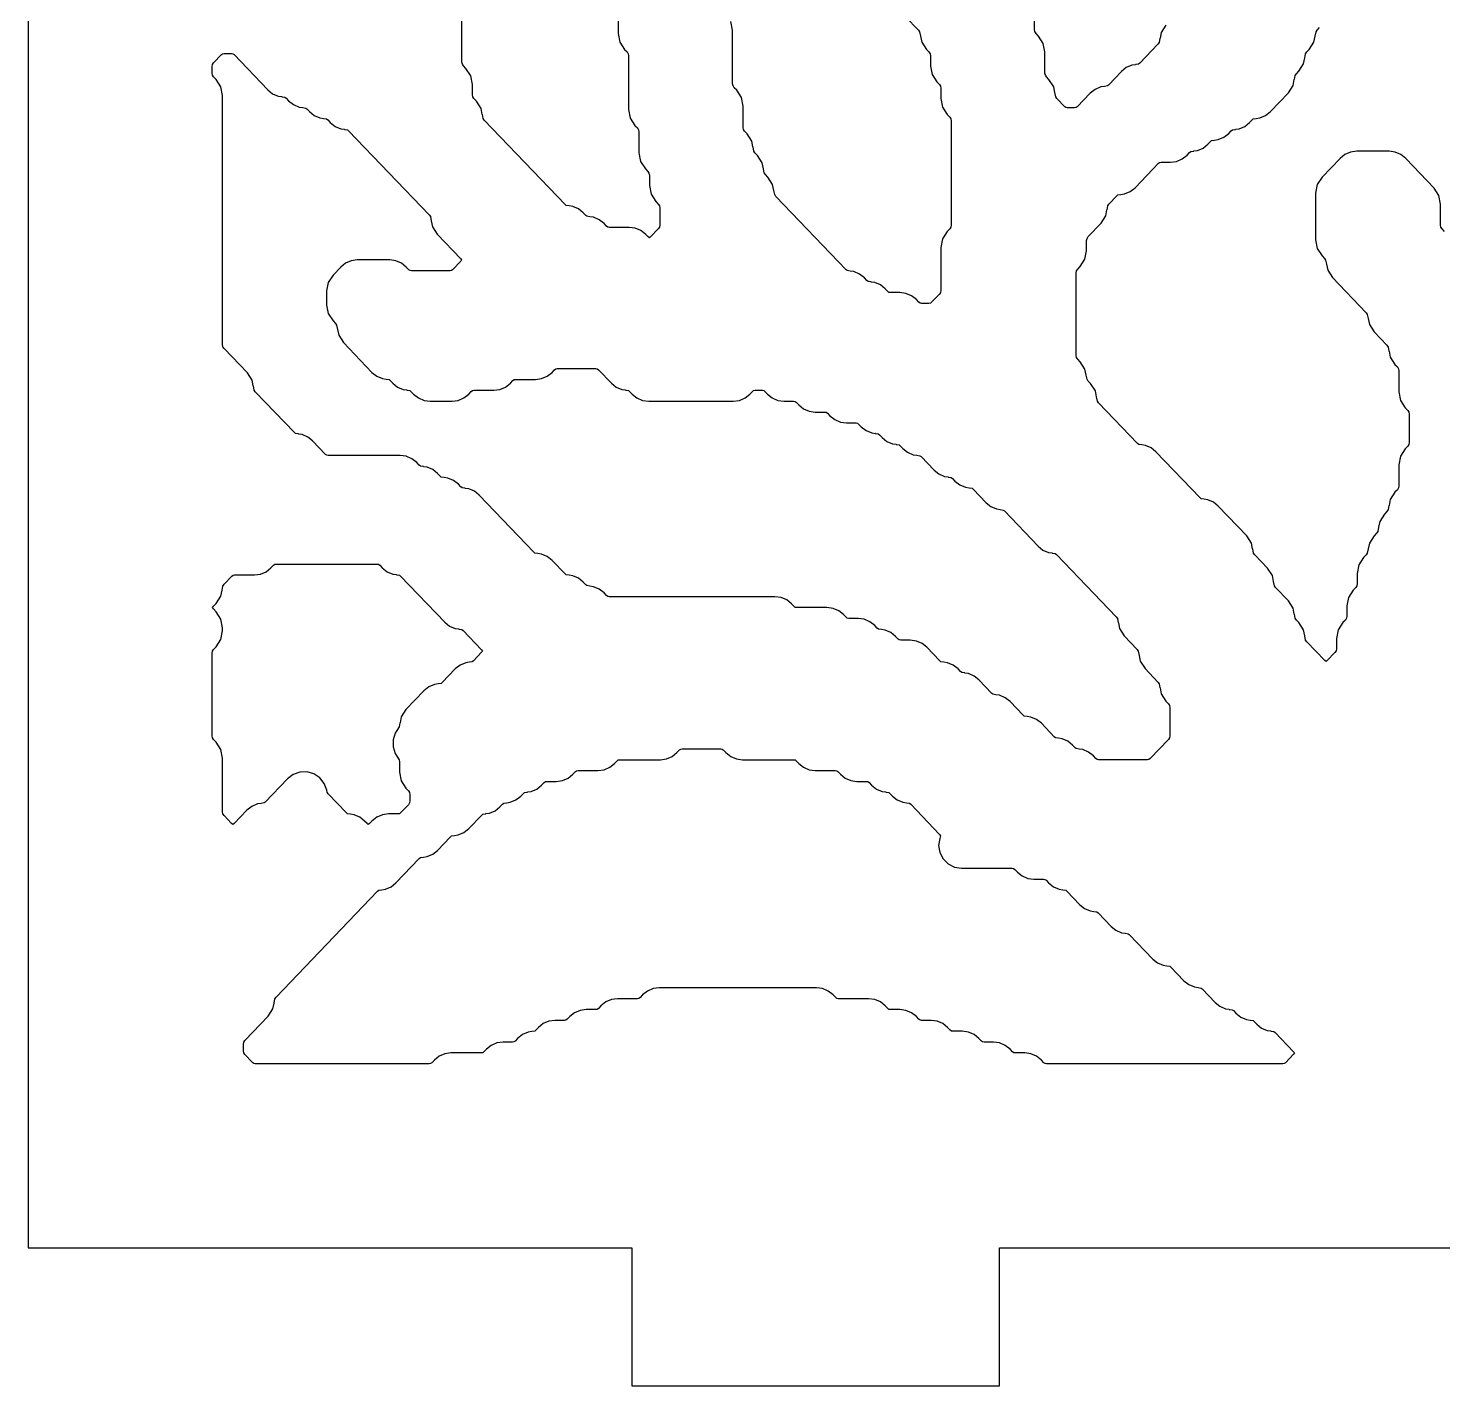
# Model space of a CAD drawing. Header units: millimetres. Extents: x 10 to 410, y 18 to 283.
# Drawn here: x 148 to 178.77, y 21 to 50.52 of the extents above; entities that cross this region are included whole.
import ezdxf

# ---------------------------------------------------------------- set-up
doc = ezdxf.new("R2010")
doc.units = ezdxf.units.MM
doc.layers.add('CUT', color=1, linetype='Continuous')

msp = doc.modelspace()

# ---------------------------------------------------------------- linework, layer by layer
at = {"layer": 'CUT'}
for points in [[(190.134, 21), (198.134, 21), (198.134, 24), (211.2679, 24), (211.2679, 144), (198.134, 144), (198.134, 147), (190.134, 147), (190.134, 144), (169.134, 144), (169.134, 147), (161.134, 147), (161.134, 144), (148, 144), (148, 24), (161.134, 24), (161.134, 21), (169.134, 21), (169.134, 24), (190.134, 24)], [(152.4194, 49.9747), (152.4512, 49.9704), (152.4763, 49.9504), (153.2114, 49.1835), (153.3163, 49.1001), (153.4396, 49.0475), (153.5189, 49.0368), (153.5185, 49.034), (153.5837, 49.0252), (153.6088, 49.0052), (153.6644, 48.9472), (153.7693, 48.8638), (153.8926, 48.8112), (153.9719, 48.8005), (153.9716, 48.7978), (154.0367, 48.7889), (154.0619, 48.769), (154.1175, 48.711), (154.2223, 48.6275), (154.3456, 48.5749), (154.4249, 48.5642), (154.4246, 48.5615), (154.4898, 48.5527), (154.5149, 48.5327), (154.5705, 48.4747), (154.6753, 48.3912), (154.7986, 48.3386), (154.878, 48.3279), (154.8776, 48.3252), (154.9428, 48.3164), (154.9679, 48.2964), (156.7235, 46.465), (156.7481, 46.4269), (156.7658, 46.3354), (156.7681, 46.3359), (156.7927, 46.2086), (156.8957, 46.049), (157.4097, 45.5129), (157.4291, 45.4852), (157.4097, 45.4576), (157.233, 45.2732), (157.2078, 45.2532), (157.176, 45.2489), (156.3373, 45.2489), (156.3055, 45.2532), (156.2804, 45.2732), (156.2248, 45.3312), (156.1199, 45.4147), (155.9966, 45.4673), (155.8638, 45.4852), (155.1579, 45.4852), (155.0251, 45.4673), (154.9019, 45.4147), (154.797, 45.3312), (154.6306, 45.1577), (154.5277, 44.9982), (154.4916, 44.8117), (154.4916, 44.5047), (154.5277, 44.3183), (154.6306, 44.1587), (154.6849, 44.1021), (154.7095, 44.0641), (154.7272, 43.9726), (154.7295, 43.973), (154.7542, 43.8457), (154.8572, 43.6862), (155.4765, 43.0401), (155.5814, 42.9566), (155.7046, 42.904), (155.784, 42.8933), (155.7836, 42.8906), (155.8488, 42.8818), (155.8739, 42.8618), (155.9295, 42.8038), (156.0344, 42.7203), (156.1577, 42.6677), (156.237, 42.657), (156.2366, 42.6543), (156.3018, 42.6455), (156.3269, 42.6255), (156.3825, 42.5675), (156.4874, 42.4841), (156.6107, 42.4315), (156.7435, 42.4135), (157.2229, 42.4135), (157.3557, 42.4315), (157.4789, 42.4841), (157.5838, 42.5675), (157.6394, 42.6255), (157.6645, 42.6455), (157.6964, 42.6498), (158.1289, 42.6498), (158.2617, 42.6677), (158.385, 42.7203), (158.4898, 42.8038), (158.5454, 42.8618), (158.5706, 42.8818), (158.6024, 42.8861), (159.0349, 42.8861), (159.1677, 42.904), (159.291, 42.9566), (159.3959, 43.0401), (159.4515, 43.0981), (159.4766, 43.1181), (159.5084, 43.1224), (160.3471, 43.1224), (160.379, 43.1181), (160.4041, 43.0981), (160.6862, 42.8038), (160.7911, 42.7203), (160.9143, 42.6677), (160.9937, 42.657), (160.9933, 42.6543), (161.0585, 42.6455), (161.0836, 42.6255), (161.1392, 42.5675), (161.2441, 42.4841), (161.3673, 42.4315), (161.5001, 42.4135), (163.3386, 42.4135), (163.4714, 42.4315), (163.5947, 42.4841), (163.6995, 42.5675), (163.7551, 42.6255), (163.7803, 42.6455), (163.8121, 42.6498), (163.9713, 42.6498), (164.0031, 42.6455), (164.0282, 42.6255), (164.0838, 42.5675), (164.1887, 42.4841), (164.3119, 42.4315), (164.4448, 42.4135), (164.6508, 42.4135), (164.6826, 42.4092), (164.7077, 42.3892), (164.7633, 42.3312), (164.8682, 42.2478), (164.9915, 42.1952), (165.1243, 42.1772), (165.3303, 42.1772), (165.3621, 42.1729), (165.3873, 42.1529), (165.4429, 42.0949), (165.5477, 42.0115), (165.671, 41.9589), (165.8038, 41.9409), (166.0098, 41.9409), (166.0417, 41.9366), (166.0668, 41.9166), (166.1224, 41.8586), (166.2273, 41.7752), (166.3505, 41.7226), (166.4299, 41.7119), (166.4295, 41.7092), (166.4947, 41.7003), (166.5198, 41.6803), (166.5754, 41.6223), (166.6803, 41.5389), (166.8035, 41.4863), (166.8829, 41.4756), (166.8825, 41.4729), (166.9477, 41.4641), (166.9728, 41.4441), (167.0284, 41.3861), (167.1333, 41.3026), (167.2565, 41.25), (167.3359, 41.2393), (167.3355, 41.2366), (167.4007, 41.2278), (167.4258, 41.2078), (167.7079, 40.9135), (167.8128, 40.83), (167.9361, 40.7775), (168.0154, 40.7667), (168.0151, 40.764), (168.0802, 40.7552), (168.1054, 40.7352), (168.161, 40.6772), (168.2658, 40.5938), (168.3891, 40.5412), (168.4684, 40.5304), (168.4681, 40.5277), (168.5332, 40.5189), (168.5584, 40.4989), (168.8405, 40.2046), (168.9453, 40.1212), (169.0686, 40.0686), (169.148, 40.0579), (169.1476, 40.0551), (169.2128, 40.0463), (169.2379, 40.0263), (169.973, 39.2595), (170.0779, 39.176), (170.2012, 39.1234), (170.2805, 39.1127), (170.2801, 39.11), (170.3453, 39.1012), (170.3704, 39.0812), (171.673, 37.7224), (171.6976, 37.6843), (171.7153, 37.5928), (171.7176, 37.5933), (171.7423, 37.466), (171.8453, 37.3064), (172.1261, 37.0135), (172.1506, 36.9754), (172.1683, 36.8839), (172.1707, 36.8844), (172.1953, 36.7571), (172.2983, 36.5976), (172.5791, 36.3046), (172.6036, 36.2666), (172.6213, 36.1751), (172.6237, 36.1755), (172.6483, 36.0482), (172.7513, 35.8887), (172.8056, 35.8321), (172.8301, 35.794), (172.8387, 35.7496), (172.8387, 35.1365), (172.8301, 35.0921), (172.8056, 35.054), (172.409, 34.6403), (172.3839, 34.6203), (172.3521, 34.616), (171.2868, 34.616), (171.255, 34.6203), (171.2299, 34.6403), (171.1743, 34.6983), (171.0694, 34.7818), (170.9462, 34.8344), (170.8668, 34.8451), (170.8672, 34.8478), (170.802, 34.8566), (170.7769, 34.8766), (170.7213, 34.9346), (170.6164, 35.0181), (170.4931, 35.0706), (170.4138, 35.0814), (170.4142, 35.0841), (170.349, 35.0929), (170.3239, 35.1129), (170.0418, 35.4072), (169.9369, 35.4906), (169.8136, 35.5432), (169.7343, 35.554), (169.7346, 35.5567), (169.6695, 35.5655), (169.6443, 35.5855), (169.3622, 35.8798), (169.2574, 35.9632), (169.1341, 36.0158), (169.0547, 36.0265), (169.0551, 36.0292), (168.9899, 36.0381), (168.9648, 36.0581), (168.6827, 36.3523), (168.5778, 36.4358), (168.4546, 36.4884), (168.3752, 36.4991), (168.3756, 36.5018), (168.3104, 36.5106), (168.2853, 36.5306), (168.2297, 36.5886), (168.1248, 36.6721), (168.0016, 36.7247), (167.9222, 36.7354), (167.9226, 36.7381), (167.8574, 36.7469), (167.8323, 36.7669), (167.5502, 37.0612), (167.4453, 37.1446), (167.322, 37.1972), (167.1892, 37.2152), (166.9832, 37.2152), (166.9514, 37.2195), (166.9262, 37.2395), (166.8706, 37.2975), (166.7658, 37.3809), (166.6425, 37.4335), (166.5632, 37.4442), (166.5635, 37.447), (166.4983, 37.4558), (166.4732, 37.4758), (166.4176, 37.5338), (166.3128, 37.6172), (166.1895, 37.6698), (166.0567, 37.6878), (165.8506, 37.6878), (165.8188, 37.6921), (165.7937, 37.7121), (165.7381, 37.7701), (165.6332, 37.8535), (165.51, 37.9061), (165.3772, 37.9241), (164.7181, 37.9241), (164.6863, 37.9284), (164.6612, 37.9483), (164.6056, 38.0063), (164.5007, 38.0898), (164.3774, 38.1424), (164.2446, 38.1603), (160.641, 38.1603), (160.6091, 38.1646), (160.584, 38.1846), (160.5284, 38.2426), (160.4235, 38.3261), (160.3003, 38.3787), (160.2209, 38.3894), (160.2213, 38.3921), (160.1561, 38.4009), (160.131, 38.4209), (160.0754, 38.4789), (159.9705, 38.5624), (159.8473, 38.615), (159.7679, 38.6257), (159.7683, 38.6284), (159.7031, 38.6372), (159.678, 38.6572), (159.3959, 38.9515), (159.291, 39.0349), (159.1677, 39.0875), (159.0884, 39.0983), (159.0888, 39.101), (159.0236, 39.1098), (158.9985, 39.1298), (157.8103, 40.3692), (157.7055, 40.4527), (157.5822, 40.5052), (157.5028, 40.516), (157.5032, 40.5187), (157.438, 40.5275), (157.4129, 40.5475), (157.3573, 40.6055), (157.2524, 40.6889), (157.1292, 40.7415), (157.0498, 40.7523), (157.0502, 40.755), (156.985, 40.7638), (156.9599, 40.7838), (156.9043, 40.8418), (156.7994, 40.9252), (156.6762, 40.9778), (156.5968, 40.9886), (156.5972, 40.9913), (156.532, 41.0001), (156.5069, 41.0201), (156.4513, 41.0781), (156.3464, 41.1615), (156.2231, 41.2141), (156.0903, 41.2321), (154.5252, 41.2321), (154.4934, 41.2364), (154.4683, 41.2564), (154.1862, 41.5506), (154.0813, 41.6341), (153.9581, 41.6867), (153.8787, 41.6974), (153.8791, 41.7001), (153.8139, 41.7089), (153.7888, 41.7289), (152.9392, 42.6152), (152.9146, 42.6532), (152.8969, 42.7447), (152.8946, 42.7443), (152.87, 42.8716), (152.767, 43.0311), (152.2597, 43.5603), (152.2351, 43.5984), (152.2265, 43.6428), (152.2265, 49.0649), (152.1904, 49.2513), (152.0875, 49.4109), (152.0332, 49.4675), (152.0086, 49.5056), (152, 49.55), (152, 49.6905), (152.0086, 49.7349), (152.0332, 49.773), (152.2032, 49.9504), (152.2283, 49.9704), (152.2602, 49.9747)], [(152.0875, 38.0153), (152.1904, 38.1748), (152.2151, 38.3021), (152.2174, 38.3017), (152.2351, 38.3932), (152.2597, 38.4312), (152.4297, 38.6086), (152.4549, 38.6286), (152.4867, 38.6329), (152.9192, 38.6329), (153.052, 38.6509), (153.1753, 38.7035), (153.2802, 38.7869), (153.3358, 38.8449), (153.3609, 38.8649), (153.3927, 38.8692), (155.5905, 38.8692), (155.6223, 38.8649), (155.6474, 38.8449), (155.703, 38.7869), (155.8079, 38.7035), (155.9312, 38.6509), (156.0105, 38.6401), (156.0101, 38.6374), (156.0753, 38.6286), (156.1004, 38.6086), (157.0621, 37.6055), (157.1669, 37.522), (157.2902, 37.4694), (157.3696, 37.4587), (157.3692, 37.456), (157.4344, 37.4472), (157.4595, 37.4272), (157.8627, 37.0065), (157.8821, 36.9789), (157.8627, 36.9513), (157.686, 36.7669), (157.6609, 36.7469), (157.5957, 36.7381), (157.5961, 36.7354), (157.5167, 36.7247), (157.3934, 36.6721), (157.2886, 36.5886), (157.0065, 36.2943), (156.9813, 36.2743), (156.9162, 36.2655), (156.9165, 36.2628), (156.8372, 36.2521), (156.7139, 36.1995), (156.609, 36.116), (156.2162, 35.7062), (156.1132, 35.5467), (156.0886, 35.4194), (156.0862, 35.4198), (156.0685, 35.3284), (156.018, 35.2501), (156.0211, 35.2481), (155.9817, 35.1918), (155.9358, 35.0466), (155.9358, 34.8943), (155.9817, 34.7491), (156.0211, 34.6929), (156.018, 34.6909), (156.0685, 34.6126), (156.0771, 34.5681), (156.0771, 34.3444), (156.1132, 34.158), (156.2162, 33.9984), (156.2705, 33.9418), (156.2951, 33.9037), (156.3037, 33.8593), (156.3037, 33.7188), (156.2951, 33.6743), (156.2705, 33.6363), (156.1004, 33.4589), (156.0753, 33.4389), (156.0435, 33.4346), (155.8374, 33.4346), (155.7046, 33.4166), (155.5814, 33.364), (155.4765, 33.2806), (155.4256, 33.2275), (155.3976, 33.2064), (155.3697, 33.2275), (155.3187, 33.2806), (155.2139, 33.364), (155.0906, 33.4166), (155.0112, 33.4274), (155.0116, 33.4301), (154.9464, 33.4389), (154.9213, 33.4589), (154.5247, 33.8726), (154.5002, 33.9106), (154.4926, 33.95), (154.4397, 34.0962), (154.3444, 34.2191), (154.2159, 34.3068), (154.0667, 34.3508), (153.9112, 34.3468), (153.7645, 34.2952), (153.6407, 34.201), (153.1558, 33.6952), (153.1307, 33.6752), (153.0655, 33.6664), (153.0659, 33.6637), (152.9865, 33.6529), (152.8633, 33.6003), (152.7584, 33.5169), (152.481, 33.2275), (152.453, 33.2064), (152.425, 33.2275), (152.2597, 33.4), (152.2351, 33.4381), (152.2265, 33.4825), (152.2265, 34.6514), (152.1904, 34.8378), (152.0875, 34.9974), (152.0332, 35.054), (152.0086, 35.0921), (152, 35.1365), (152, 36.931), (152.0086, 36.9754), (152.0332, 37.0135), (152.0875, 37.0701), (152.1904, 37.2297), (152.2265, 37.4161), (152.2265, 37.4868), (152.1904, 37.6733), (152.0875, 37.8328), (152.0265, 37.8964), (152.0071, 37.9241), (152.0265, 37.9517)], [(152.7127, 28.2017), (152.6881, 28.2397), (152.6795, 28.2842), (152.6795, 28.4247), (152.6881, 28.4691), (152.7127, 28.5072), (153.22, 29.0364), (153.323, 29.1959), (153.3476, 29.3232), (153.3499, 29.3228), (153.3676, 29.4143), (153.3922, 29.4523), (155.6008, 31.7563), (155.626, 31.7763), (155.6911, 31.7851), (155.6908, 31.7878), (155.7701, 31.7986), (155.8934, 31.8511), (155.9983, 31.9346), (156.5069, 32.4652), (156.532, 32.4851), (156.5972, 32.494), (156.5968, 32.4967), (156.6762, 32.5074), (156.7994, 32.56), (156.9043, 32.6434), (157.1864, 32.9377), (157.2115, 32.9577), (157.2767, 32.9665), (157.2763, 32.9693), (157.3557, 32.98), (157.4789, 33.0326), (157.5838, 33.116), (157.8659, 33.4103), (157.891, 33.4303), (157.9562, 33.4391), (157.9558, 33.4418), (158.0352, 33.4526), (158.1585, 33.5052), (158.2633, 33.5886), (158.3189, 33.6466), (158.3441, 33.6666), (158.4092, 33.6754), (158.4089, 33.6781), (158.4882, 33.6888), (158.6115, 33.7414), (158.7164, 33.8249), (158.7719, 33.8829), (158.7971, 33.9029), (158.8622, 33.9117), (158.8619, 33.9144), (158.9412, 33.9251), (159.0645, 33.9777), (159.1694, 34.0612), (159.225, 34.1192), (159.2501, 34.1392), (159.2819, 34.1435), (159.4879, 34.1435), (159.6208, 34.1614), (159.744, 34.214), (159.8489, 34.2975), (159.9045, 34.3555), (159.9296, 34.3754), (159.9614, 34.3797), (160.394, 34.3797), (160.5268, 34.3977), (160.6501, 34.4503), (160.7549, 34.5337), (160.8105, 34.5917), (160.8356, 34.6117), (160.8675, 34.616), (161.753, 34.616), (161.8858, 34.634), (162.0091, 34.6866), (162.114, 34.77), (162.1696, 34.828), (162.1947, 34.848), (162.2265, 34.8523), (163.0652, 34.8523), (163.0971, 34.848), (163.1222, 34.828), (163.1778, 34.77), (163.2826, 34.6866), (163.4059, 34.634), (163.5387, 34.616), (164.6508, 34.616), (164.6826, 34.6117), (164.7077, 34.5917), (164.7633, 34.5337), (164.8682, 34.4503), (164.9915, 34.3977), (165.1243, 34.3797), (165.5568, 34.3797), (165.5886, 34.3754), (165.6138, 34.3555), (165.6694, 34.2975), (165.7742, 34.214), (165.8975, 34.1614), (166.0303, 34.1435), (166.2363, 34.1435), (166.2682, 34.1392), (166.2933, 34.1192), (166.3489, 34.0612), (166.4538, 33.9777), (166.577, 33.9251), (166.6564, 33.9144), (166.656, 33.9117), (166.7212, 33.9029), (166.7463, 33.8829), (166.8019, 33.8249), (166.9068, 33.7414), (167.03, 33.6888), (167.1094, 33.6781), (167.109, 33.6754), (167.1742, 33.6666), (167.1993, 33.6466), (167.8291, 32.9897), (167.8491, 32.961), (167.831, 32.9035), (167.8078, 32.7495), (167.8332, 32.5959), (167.9046, 32.4574), (168.0151, 32.3477), (168.154, 32.2773), (168.3079, 32.2531), (169.4075, 32.2532), (169.4393, 32.2489), (169.4644, 32.2289), (169.52, 32.1709), (169.6249, 32.0874), (169.7481, 32.0348), (169.8809, 32.0169), (170.087, 32.0169), (170.1188, 32.0126), (170.1439, 31.9926), (170.1995, 31.9346), (170.3044, 31.8511), (170.4277, 31.7986), (170.507, 31.7878), (170.5066, 31.7851), (170.5718, 31.7763), (170.5969, 31.7563), (170.879, 31.462), (170.9839, 31.3786), (171.1072, 31.326), (171.1865, 31.3152), (171.1862, 31.3125), (171.2513, 31.3037), (171.2765, 31.2837), (171.5586, 30.9894), (171.6634, 30.906), (171.7867, 30.8534), (171.8661, 30.8427), (171.8657, 30.84), (171.9309, 30.8311), (171.956, 30.8111), (172.4646, 30.2806), (172.5695, 30.1971), (172.6927, 30.1445), (172.7721, 30.1338), (172.7717, 30.1311), (172.8369, 30.1223), (172.862, 30.1023), (173.1441, 29.808), (173.249, 29.7246), (173.3723, 29.672), (173.4516, 29.6612), (173.4513, 29.6585), (173.5164, 29.6497), (173.5415, 29.6297), (173.8237, 29.3354), (173.9285, 29.252), (174.0518, 29.1994), (174.1311, 29.1887), (174.1308, 29.1859), (174.1959, 29.1771), (174.2211, 29.1571), (174.2767, 29.0991), (174.3815, 29.0157), (174.5048, 28.9631), (174.5842, 28.9524), (174.5838, 28.9497), (174.649, 28.9408), (174.6741, 28.9209), (174.7297, 28.8629), (174.8346, 28.7794), (174.9578, 28.7268), (175.0372, 28.7161), (175.0368, 28.7134), (175.102, 28.7046), (175.1271, 28.6846), (175.5303, 28.2639), (175.5497, 28.2363), (175.5303, 28.2086), (175.3536, 28.0243), (175.3285, 28.0043), (175.2967, 28), (170.1543, 28), (170.1225, 28.0043), (170.0973, 28.0243), (170.0418, 28.0823), (169.9369, 28.1657), (169.8136, 28.2183), (169.6808, 28.2363), (169.4748, 28.2363), (169.443, 28.2406), (169.4178, 28.2606), (169.3622, 28.3186), (169.2574, 28.402), (169.1341, 28.4546), (169.0013, 28.4726), (168.7952, 28.4726), (168.7634, 28.4769), (168.7383, 28.4969), (168.6827, 28.5549), (168.5778, 28.6383), (168.4546, 28.6909), (168.3218, 28.7089), (168.1157, 28.7089), (168.0839, 28.7132), (168.0588, 28.7332), (168.0032, 28.7912), (167.8983, 28.8746), (167.775, 28.9272), (167.6422, 28.9451), (167.4362, 28.9451), (167.4044, 28.9495), (167.3793, 28.9694), (167.3237, 29.0274), (167.2188, 29.1109), (167.0955, 29.1635), (166.9627, 29.1814), (166.7567, 29.1814), (166.7249, 29.1857), (166.6997, 29.2057), (166.6441, 29.2637), (166.5393, 29.3472), (166.416, 29.3998), (166.2832, 29.4177), (165.6241, 29.4177), (165.5923, 29.422), (165.5672, 29.442), (165.5116, 29.5), (165.4067, 29.5835), (165.2835, 29.636), (165.1506, 29.654), (161.7267, 29.654), (161.5939, 29.636), (161.4706, 29.5835), (161.3657, 29.5), (161.3101, 29.442), (161.285, 29.422), (161.2532, 29.4177), (160.8206, 29.4177), (160.6878, 29.3998), (160.5646, 29.3472), (160.4597, 29.2637), (160.4041, 29.2057), (160.379, 29.1857), (160.3471, 29.1814), (160.1411, 29.1814), (160.0083, 29.1635), (159.885, 29.1109), (159.7802, 29.0274), (159.7246, 28.9694), (159.6994, 28.9495), (159.6676, 28.9451), (159.4616, 28.9451), (159.3288, 28.9272), (159.2055, 28.8746), (159.1006, 28.7912), (159.045, 28.7332), (159.0199, 28.7132), (158.9547, 28.7044), (158.9551, 28.7016), (158.8758, 28.6909), (158.7525, 28.6383), (158.6476, 28.5549), (158.592, 28.4969), (158.5669, 28.4769), (158.5351, 28.4726), (158.329, 28.4726), (158.1962, 28.4546), (158.073, 28.402), (157.9681, 28.3186), (157.9125, 28.2606), (157.8874, 28.2406), (157.8556, 28.2363), (157.1965, 28.2363), (157.0637, 28.2183), (156.9404, 28.1657), (156.8356, 28.0823), (156.78, 28.0243), (156.7548, 28.0043), (156.723, 28), (152.9397, 28), (152.9079, 28.0043), (152.8827, 28.0243)]]:
    msp.add_lwpolyline(points, close=True, dxfattribs=at)
for points in [[(160.8338, 51.5808), (160.8338, 50.4119), (160.8699, 50.2255), (160.9729, 50.0659), (161.0272, 50.0093), (161.0517, 49.9712), (161.0603, 49.9268), (161.0603, 48.7579), (161.0964, 48.5715), (161.1994, 48.4119), (161.2537, 48.3553), (161.2782, 48.3172), (161.2868, 48.2728), (161.2868, 47.8128), (161.3229, 47.6263), (161.4259, 47.4668), (161.4802, 47.4101), (161.5047, 47.3721), (161.5133, 47.3276), (161.5133, 47.1039), (161.5494, 46.9174), (161.6524, 46.7579), (161.7067, 46.7013), (161.7312, 46.6632), (161.7398, 46.6188), (161.7398, 46.242), (161.7312, 46.1975), (161.7067, 46.1595), (161.5413, 45.987), (161.5133, 45.9659), (161.4854, 45.987), (161.4344, 46.0401), (161.3296, 46.1235), (161.2063, 46.1761), (161.0735, 46.1941), (160.641, 46.1941), (160.6091, 46.1984), (160.584, 46.2184), (160.5284, 46.2764), (160.4235, 46.3598), (160.3003, 46.4124), (160.2209, 46.4232), (160.2213, 46.4259), (160.1561, 46.4347), (160.131, 46.4547), (160.0754, 46.5127), (159.9705, 46.5961), (159.8473, 46.6487), (159.7679, 46.6594), (159.7683, 46.6622), (159.7031, 46.671), (159.678, 46.691), (157.9224, 48.5224), (157.8978, 48.5604), (157.8801, 48.6519), (157.8778, 48.6515), (157.8531, 48.7788), (157.7502, 48.9383), (157.6959, 48.9949), (157.6713, 49.033), (157.6627, 49.0774), (157.6627, 49.3012), (157.6266, 49.4876), (157.5236, 49.6472), (157.4693, 49.7038), (157.4448, 49.7419), (157.4362, 49.7863), (157.4362, 50.9552)], [(172.7513, 50.5923), (172.6483, 50.4328), (172.6237, 50.3055), (172.6213, 50.3059), (172.6036, 50.2144), (172.5791, 50.1764), (172.1825, 49.7627), (172.1574, 49.7427), (172.0922, 49.7339), (172.0926, 49.7312), (172.0132, 49.7204), (171.89, 49.6678), (171.7851, 49.5844), (171.503, 49.2901), (171.4779, 49.2701), (171.4127, 49.2613), (171.413, 49.2586), (171.3337, 49.2479), (171.2104, 49.1953), (171.1056, 49.1118), (170.8235, 48.8175), (170.7983, 48.7976), (170.7665, 48.7932), (170.6073, 48.7932), (170.5755, 48.7976), (170.5504, 48.8175), (170.3803, 48.9949), (170.3557, 49.033), (170.338, 49.1245), (170.3357, 49.124), (170.3111, 49.2513), (170.2081, 49.4109), (170.1538, 49.4675), (170.1292, 49.5056), (170.1206, 49.55), (170.1206, 50.01), (170.0846, 50.1965), (169.9816, 50.356), (169.9273, 50.4127), (169.9027, 50.4507), (169.8941, 50.4952), (169.8941, 51.1082)], [(167.0886, 50.7748), (167.3694, 50.4818), (167.3939, 50.4438), (167.4116, 50.3523), (167.414, 50.3528), (167.4386, 50.2255), (167.5416, 50.0659), (167.5959, 50.0093), (167.6205, 49.9712), (167.6291, 49.9268), (167.6291, 49.7031), (167.6651, 49.5166), (167.7681, 49.357), (167.8224, 49.3004), (167.847, 49.2624), (167.8556, 49.2179), (167.8556, 48.9942), (167.8916, 48.8077), (167.9946, 48.6482), (168.0489, 48.5915), (168.0735, 48.5535), (168.0821, 48.509), (168.0821, 46.242), (168.0735, 46.1975), (168.0489, 46.1595), (167.9946, 46.1029), (167.8916, 45.9433), (167.8556, 45.7569), (167.8556, 44.8243), (167.847, 44.7798), (167.8224, 44.7418), (167.6523, 44.5644), (167.6272, 44.5444), (167.5954, 44.5401), (167.4362, 44.5401), (167.4044, 44.5444), (167.3793, 44.5644), (167.3237, 44.6224), (167.2188, 44.7058), (167.0955, 44.7584), (166.9627, 44.7764), (166.7567, 44.7764), (166.7249, 44.7807), (166.6997, 44.8007), (166.6441, 44.8587), (166.5393, 44.9421), (166.416, 44.9947), (166.3366, 45.0054), (166.337, 45.0081), (166.2718, 45.017), (166.2467, 45.037), (166.1911, 45.095), (166.0862, 45.1784), (165.963, 45.231), (165.8836, 45.2417), (165.884, 45.2444), (165.8188, 45.2532), (165.7937, 45.2732), (164.2646, 46.8684), (164.24, 46.9064), (164.2223, 46.9979), (164.22, 46.9975), (164.1954, 47.1247), (164.0924, 47.2843), (164.0381, 47.3409), (164.0135, 47.379), (163.9958, 47.4705), (163.9935, 47.47), (163.9689, 47.5973), (163.8659, 47.7569), (163.8116, 47.8135), (163.787, 47.8516), (163.7693, 47.9431), (163.767, 47.9426), (163.7424, 48.0699), (163.6394, 48.2294), (163.5851, 48.2861), (163.5605, 48.3241), (163.5519, 48.3686), (163.5519, 48.8286), (163.5158, 49.015), (163.4129, 49.1746), (163.3586, 49.2312), (163.334, 49.2693), (163.3254, 49.3137), (163.3254, 50.4826), (163.2893, 50.6691)], [(178.8154, 46.1029), (178.7611, 46.1595), (178.7365, 46.1975), (178.7279, 46.242), (178.7279, 46.702), (178.6919, 46.8885), (178.5889, 47.048), (177.9695, 47.6941), (177.8647, 47.7775), (177.7414, 47.8301), (177.6086, 47.8481), (176.9027, 47.8481), (176.7699, 47.8301), (176.6466, 47.7775), (176.5417, 47.6941), (176.1489, 47.2843), (176.0459, 47.1247), (176.0098, 46.9383), (176.0098, 45.9225), (176.0459, 45.736), (176.1489, 45.5765), (176.2032, 45.5198), (176.2278, 45.4818), (176.2455, 45.3903), (176.2478, 45.3907), (176.2724, 45.2634), (176.3754, 45.1039), (177.1092, 44.3384), (177.1338, 44.3003), (177.1515, 44.2088), (177.1538, 44.2093), (177.1785, 44.082), (177.2814, 43.9225), (177.5622, 43.6295), (177.5868, 43.5915), (177.6045, 43.5), (177.6068, 43.5004), (177.6315, 43.3731), (177.7345, 43.2136), (177.7888, 43.157), (177.8133, 43.1189), (177.8219, 43.0745), (177.8219, 42.6144), (177.858, 42.428), (177.961, 42.2684), (178.0153, 42.2118), (178.0398, 42.1738), (178.0484, 42.1293), (178.0484, 41.5163), (178.0398, 41.4718), (178.0153, 41.4338), (177.961, 41.3771), (177.858, 41.2176), (177.8219, 41.0311), (177.8219, 40.5711), (177.8133, 40.5267), (177.7888, 40.4886), (177.7345, 40.432), (177.6315, 40.2724), (177.6068, 40.1451), (177.6045, 40.1456), (177.5868, 40.0541), (177.5622, 40.016), (177.508, 39.9594), (177.405, 39.7999), (177.3803, 39.6726), (177.378, 39.673), (177.3603, 39.5815), (177.3357, 39.5435), (177.2814, 39.4868), (177.1785, 39.3273), (177.1538, 39.2), (177.1515, 39.2004), (177.1338, 39.1089), (177.1092, 39.0709), (177.0549, 39.0143), (176.9519, 38.8547), (176.9159, 38.6683), (176.9159, 38.4445), (176.9073, 38.4001), (176.8827, 38.362), (176.8284, 38.3054), (176.7254, 38.1458), (176.6894, 37.9594), (176.6894, 37.7357), (176.6808, 37.6912), (176.6562, 37.6532), (176.6019, 37.5965), (176.4989, 37.437), (176.4629, 37.2505), (176.4629, 37.0268), (176.4543, 36.9824), (176.4297, 36.9443), (176.2643, 36.7718), (176.2364, 36.7507), (176.2084, 36.7718), (175.8165, 37.1806), (175.7919, 37.2186), (175.7742, 37.3101), (175.7719, 37.3097), (175.7473, 37.437), (175.6443, 37.5965), (175.59, 37.6532), (175.5654, 37.6912), (175.5477, 37.7827), (175.5454, 37.7823), (175.5208, 37.9096), (175.4178, 38.0691), (175.137, 38.362), (175.1124, 38.4001), (175.0947, 38.4916), (175.0924, 38.4911), (175.0678, 38.6184), (174.9648, 38.778), (174.684, 39.0709), (174.6594, 39.1089), (174.6417, 39.2004), (174.6394, 39.2), (174.6147, 39.3273), (174.5117, 39.4868), (173.8924, 40.1329), (173.7875, 40.2164), (173.6643, 40.269), (173.5849, 40.2797), (173.5853, 40.2824), (173.5201, 40.2912), (173.495, 40.3112), (172.5333, 41.3144), (172.4285, 41.3978), (172.3052, 41.4504), (172.2259, 41.4611), (172.2262, 41.4638), (172.161, 41.4727), (172.1359, 41.4927), (171.2863, 42.3789), (171.2618, 42.417), (171.2441, 42.5085), (171.2417, 42.508), (171.2171, 42.6353), (171.1141, 42.7948), (171.0598, 42.8515), (171.0353, 42.8895), (171.0176, 42.981), (171.0152, 42.9806), (170.9906, 43.1079), (170.8876, 43.2674), (170.8333, 43.3241), (170.8088, 43.3621), (170.8002, 43.4066), (170.8002, 45.201), (170.8088, 45.2455), (170.8333, 45.2835), (170.8876, 45.3402), (170.9906, 45.4997), (171.0267, 45.6862), (171.0267, 45.9099), (171.0353, 45.9543), (171.0598, 45.9924), (171.3406, 46.2853), (171.4436, 46.4449), (171.4682, 46.5722), (171.4706, 46.5717), (171.4883, 46.6632), (171.5128, 46.7013), (171.6829, 46.8787), (171.708, 46.8987), (171.7732, 46.9075), (171.7728, 46.9102), (171.8522, 46.9209), (171.9755, 46.9735), (172.0803, 47.0569), (172.5889, 47.5875), (172.6141, 47.6075), (172.6459, 47.6118), (172.8519, 47.6118), (172.9847, 47.6298), (173.108, 47.6824), (173.2129, 47.7658), (173.2685, 47.8238), (173.2936, 47.8438), (173.3588, 47.8526), (173.3584, 47.8553), (173.4377, 47.8661), (173.561, 47.9187), (173.6659, 48.0021), (173.7215, 48.0601), (173.7466, 48.0801), (173.8118, 48.0889), (173.8114, 48.0916), (173.8908, 48.1023), (174.014, 48.1549), (174.1189, 48.2384), (174.1745, 48.2964), (174.1996, 48.3164), (174.2648, 48.3252), (174.2644, 48.3279), (174.3438, 48.3386), (174.467, 48.3912), (174.5719, 48.4747), (174.6275, 48.5327), (174.6526, 48.5527), (174.7178, 48.5615), (174.7174, 48.5642), (174.7968, 48.5749), (174.9201, 48.6275), (175.0249, 48.711), (175.4178, 49.1208), (175.5208, 49.2803), (175.5454, 49.4076), (175.5477, 49.4072), (175.5654, 49.4987), (175.59, 49.5367), (175.6443, 49.5933), (175.7473, 49.7529), (175.7719, 49.8802), (175.7742, 49.8797), (175.7919, 49.9712), (175.8165, 50.0093), (175.8708, 50.0659), (175.9738, 50.2255), (175.9984, 50.3528), (176.0007, 50.3523), (176.0184, 50.4438), (176.043, 50.4818), (176.0973, 50.5385)]]:
    msp.add_lwpolyline(points, dxfattribs=at)

doc.saveas('drawing.dxf')
